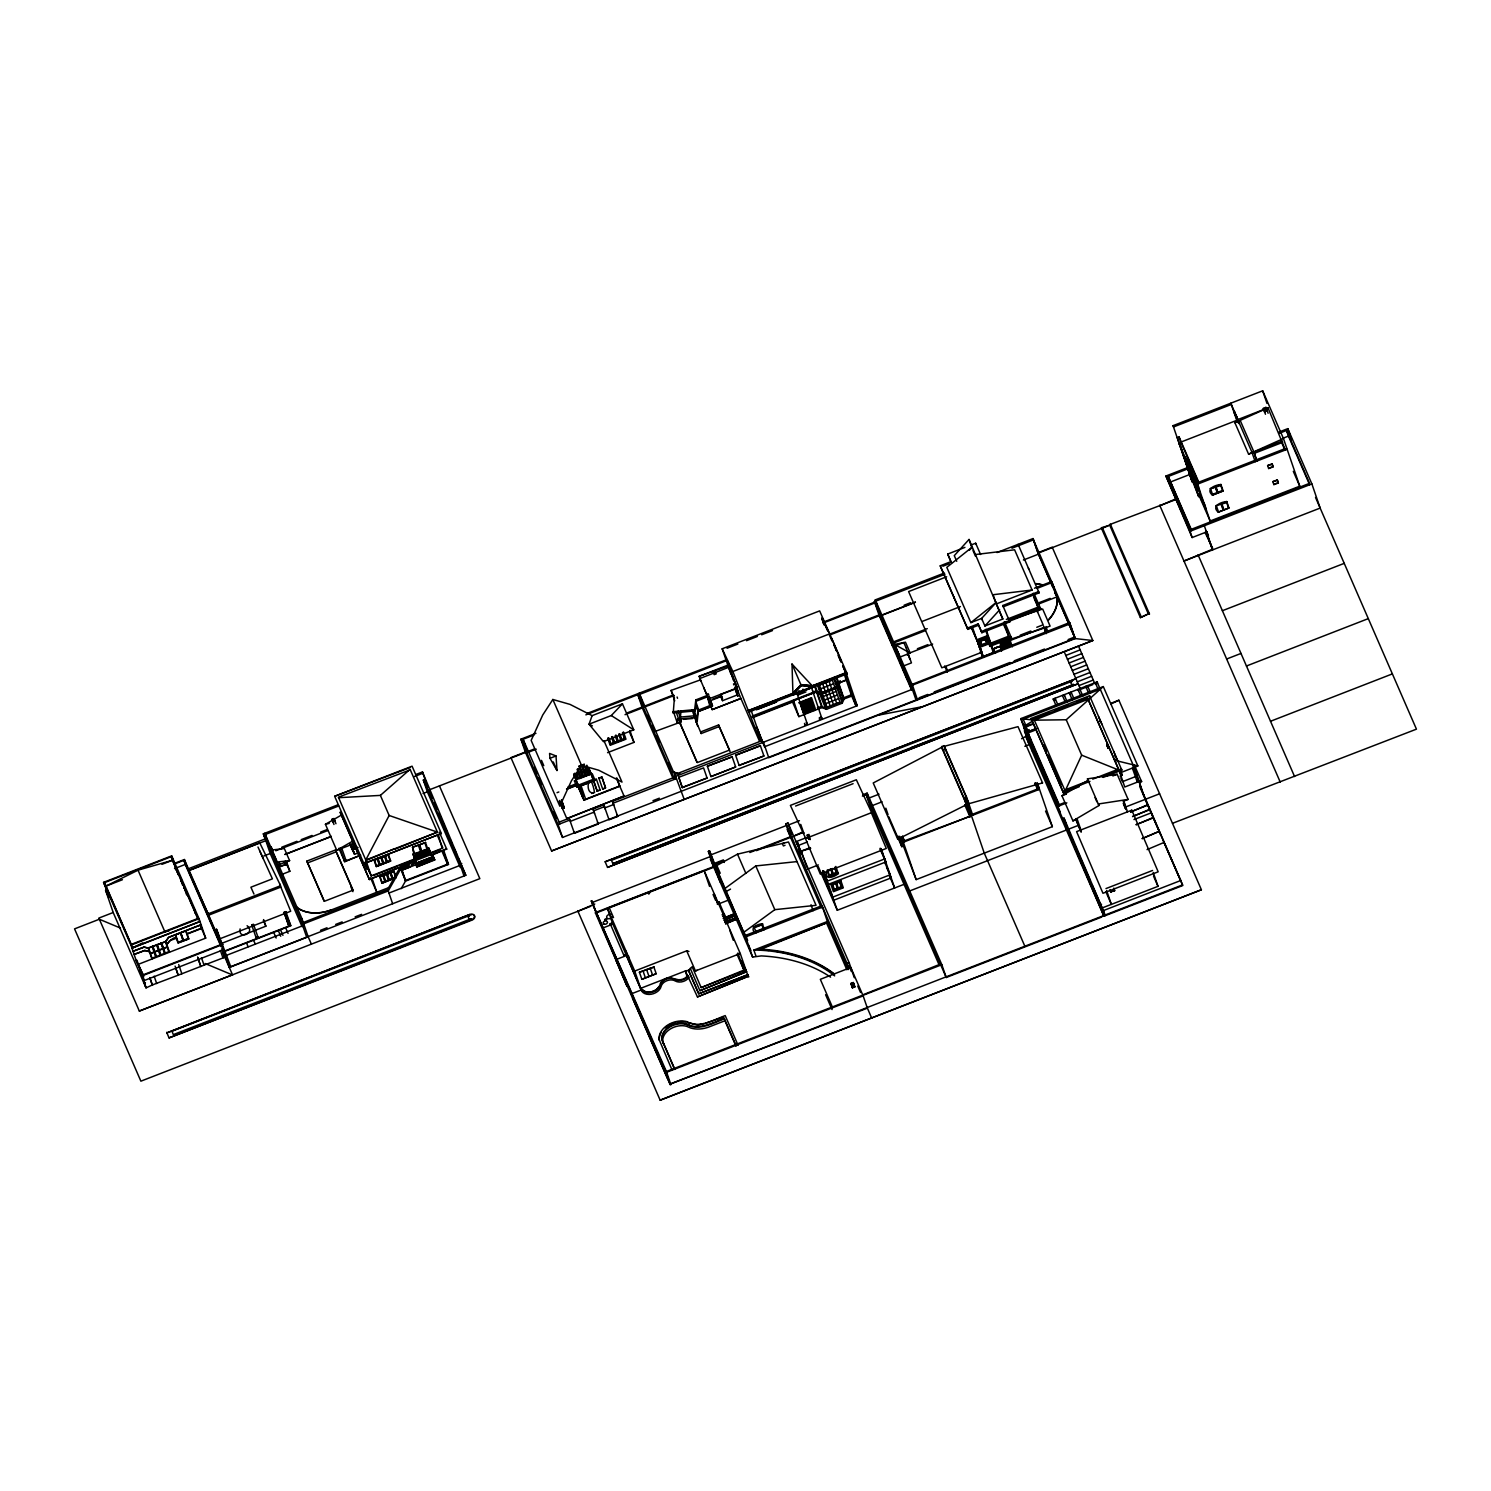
<?xml version="1.0" encoding="UTF-8"?>
<svg xmlns="http://www.w3.org/2000/svg" width="1491" height="1491" viewBox="0 0 1491 1491"><rect width="100%" height="100%" fill="white"/><g stroke="black" fill="none" stroke-linecap="round" stroke-linejoin="round"><path stroke-width="1.5" d="M696.912 762.143L680.381 724.216L680.921 718.867L694.713 717.581M700.397 679.896L671.099 690.408L674.398 697.937L673.242 712.978L695.104 710.927L695.794 699.913L707.181 695.477M695.104 710.927L695.794 699.913M673.242 712.978L673.41 711.542L677.268 722.818L679.821 722.576L681.014 711.132M677.268 722.818L677.734 718.699M695.775 704.908L697.881 710.853L696.931 718.979L694.023 710.48M695.924 721.066L697.266 720.936L698.291 711.505L710.927 706.771L707.069 695.496M696.427 722.52L696.837 719.091M145.242 982.569L145.447 982.811M606.781 919.481C602.532 921.811 607.396 916.089 606.259 920.208M592.113 715.643L589.038 724.197L603.426 741.623L633.768 729.826L622.455 703.845L592.113 715.643L570.047 704.404L552.844 699.484L542.724 715.028L531.15 740.393L559.815 806.202L571.407 780.855L581.509 765.312L552.844 699.484M641.503 988.011L685.375 970.958L687.016 976.475A8.089 5.759 -18.9 0 1 676.168 979.214L669.347 977.686A9.431 6.691 -18.9 0 0 663.122 980.109L658.929 986.762A9.58 6.821 -18.9 0 1 650.784 991.962A9.58 6.821 -18.9 0 1 642.397 989.707L640.664 988.365A10.456 7.436 -18.9 0 0 650.803 992.596A10.456 7.436 -18.9 0 0 660.55 984.824A8.555 6.094 -18.9 0 1 666.309 979.084A8.555 6.094 -18.9 0 1 674.678 979.345A8.946 6.355 -18.9 0 0 688.413 975.822L688.972 977.444A8.946 6.355 -18.9 0 1 675.237 980.966A8.555 6.094 -18.9 0 0 666.868 980.724A8.555 6.094 -18.9 0 0 661.109 986.464A10.456 7.436 -18.9 0 1 651.362 994.217A10.456 7.436 -18.9 0 1 641.223 990.005L612.372 922.836L610.192 923.693L610.639 924.96M838.706 683.046L836.786 687.314L821.019 693.445L816.472 691.694M840.514 681.462L837.644 687.854L820.814 694.415L814.011 691.768M838.948 685.618L843.16 697.9L842.229 700.49L843.366 697.937L838.24 683.568M755.583 715.848L792.336 701.553L798.896 716.631L821.914 707.573L826.461 709.325L842.229 703.193L844.13 698.925L851.734 696.092L844.689 675.535M1065.133 791.031L1081.665 755.173L1066.233 719.762L1034.269 720.172L1033.915 719.147L1087.685 698.254L1118.977 770.101L1124.773 787.006L1141.267 780.594L1141.603 781.619L1139.459 782.458M810.992 686.643L809.017 687.891M338.569 797.704L380.391 795.393L389.151 815.484L365.761 859.99L371.371 876.391M401.098 868.321L399.048 869.104L387.511 889.754L303.176 922.538L303.717 923.805L388.238 890.928L401.098 868.321L405.477 881.125L401.191 888.655M660.178 983.575L661.911 981.19M165.762 941.287L168.539 937.317L201.061 924.662M796.287 692.625L794.461 693.557M804.506 723.396L804.935 725.26L807.321 724.067L796.418 691.675M817.049 691.917L821.97 706.249C833.562 715.494 808.979 669.739 825.25 707.312M969.355 550.235L972.318 546.992L946.804 567.363L970.865 622.623L996.398 602.252L981.618 618.448L984.917 625.978L1002.828 619.007L969.038 539.444L954.277 555.64L956.737 561.287M984.917 625.978L999.678 609.8M592.393 725.893L589.038 724.197L611.273 715.55L622.455 703.845M794.032 692.83L748.37 710.592L792.541 693.818L801.114 684.984L813.024 685.86L846.739 672.758L819.659 610.881L722.166 648.79L730.795 673.783M801.207 685.264L792.914 693.464L793.324 694.601L812.912 686.997L812.483 685.86L801.245 685.413M801.338 685.655L793.529 693.725L812.297 686.736L801.338 685.655L792.001 664.054L792.988 695.104L813.471 687.146L792.001 664.054M1066.233 719.762L1103.303 686.568L1137.875 765.945L1119.946 772.916M380.391 795.393L410.081 769.319L437.627 832.63M819.398 717.488L819.491 719.613L821.876 718.401L810.974 686.009M725.241 888.263L755.788 865.936L797.014 861.593M744.289 931.968L774.817 909.659L816.062 905.317L788.478 841.986L737.505 854.157L715.624 866.159L745.556 936.833M1032.592 721.178L1024.131 726.154L1028.958 740.244M1080.9 829.947L1077.21 819.193L1072.924 820.87L1061.965 795.747L1088.001 780.408M1072.924 820.87L1098.942 805.531L1098.401 803.984L1128.109 799.4L1117.169 774.276L1087.461 778.861L1088.523 781.936M354.318 843.496L336.761 850.317L325.429 824.299L342.147 814.645M336.761 850.317L353.497 840.682M726.564 891.283L730.534 889.102M469.497 915.549L469.516 915.586A2.609 1.845 -18.9 0 0 470.932 918.866L470.914 918.829M198.303 919.891L172.36 860.307L138.029 870.166L105.805 886.176L130.835 943.635M142.763 942.89L132.68 947.885L104.575 882.597L171.13 856.71L198.005 918.437L131.45 944.306M1282.279 441.038L1248.582 454.14L1234.902 422.736L1267.984 407.844L1285.354 450.002L1284.795 448.735L1256.484 459.75L1257.025 461.017L1253.856 452.071L1256.484 459.75M1248.582 454.14L1283.453 438.54L1262.672 390.81L1173.063 425.662L1192.353 482.078L1193.657 481.593L1196.378 487.874M1142.218 838.538L1159.253 831.344L1142.255 838.632M1147.045 849.628L1164.08 842.434M631.178 993.901L641.223 990.005L634.719 971.051L686.699 950.848L695.458 970.939L697.136 970.268M951.426 732.51L910.74 747.83M955.712 730.832L1073.595 684.499A2.609 1.845 -18.9 0 1 1072.159 681.219L611.478 860.307L613.136 864.24L710.256 826.48M578.732 766.262L584.36 764.119M1025.566 726.471L1031.66 724.104M1037.606 728.074L1027.467 732.025L1028.026 733.274L1025.1 724.738M1238.22 422.214L1233.97 411.684L1237.25 419.213M1252.067 452.761L1255.236 461.707L1254.695 460.458L1198.783 482.189L1179.083 436.975L1177.294 437.664L1192.353 482.078M1264.666 412.429L1263.287 408.422L1265.934 407.378L1266.754 409.242L1264.088 410.267L1265.468 414.274M1264.088 408.627L1266.064 409.093L1264.088 408.627L1265.151 411.423L1266.66 410.845L1265.598 408.049M1267.984 407.844L1237.884 419.549L1230.765 403.222M1198.745 483.196L1180.835 442.1L1236.747 420.35L1231.305 404.471L1173.603 426.911L1173.063 425.662M1191.57 480.288L1179.661 443.125M1234.902 422.736L1240.288 420.648L1253.409 450.785M1197.571 484.575L1186.78 459.47L1184.823 460.067L1190.284 472.628L1191.57 472.125M109.57 897.433L103.569 882.355L171.67 855.871L199.03 918.68L205.683 938.137L138.328 964.323L143.77 976.81M947.717 554.074L951.444 562.89L947.717 554.074L964.919 547.383M971.368 544.867L975.673 543.209L980.593 554.503M334.655 796.287L412.075 766.188L441.355 833.525L363.934 863.624L334.655 796.287L410.1 767.548M122.448 879.709L105.805 886.176L104.575 882.597M161.96 864.333L172.36 860.307L171.13 856.71M1190.284 472.628L1188.178 466.478L1189.483 465.975M1206.48 531.97L1192.148 537.543L1165.925 476.02L1187.432 467.652M1279.203 431.98L1287.795 428.644L1311.875 483.904L1320.15 508.077L1183.947 561.045L1212.407 549.284L1205.567 531.169M1191.346 530.74L1168.236 476.486L1187.936 468.808M1279.334 433.285L1286.509 430.489L1309.527 483.345L1191.253 529.342L1168.236 476.486M727.049 648.25L737.859 644.037M746.525 640.683L757.353 636.471M761.677 634.775L772.487 630.581M173.739 863.662L184.399 859.524L221.6 944.94L229.316 967.473L308.171 936.814L301.965 918.68L264.764 833.264M967.827 629.37L967.379 628.102L978.133 623.909L978.581 625.195L967.827 629.37L940.691 567.065L940.243 565.797L950.997 561.604M175.286 863.662L183.878 860.326L220.631 944.698L143.266 974.779L136.184 960.521L142.707 975.86M942.834 566.245L949.282 563.728M1189.967 470.821L1188.681 471.324L1198.689 496.633L1186.78 459.47M174.54 868.601L185.275 864.426L183.878 860.326M190.568 869.961L265.845 840.682L263.329 833.823L338.215 804.711M415.989 774.463L422.475 771.947L465.807 875.292L229.241 967.268M1170.155 482.115L1189.874 474.455M1283.061 438.224L1288.448 436.118L1286.509 430.489M338.755 805.96L265.305 834.513L270.076 848.472M414.368 776.55L423.015 773.195M915.437 602.289L880.846 615.727L875.292 599.885L944.437 572.991M996.994 552.546L1033.002 538.568L1038.463 554.167L1023.404 560.02M1254.397 453.32L1282.707 442.324M911.541 689.848L879.261 615.764L874.397 601.525L875.757 600.985M428.681 790.081L525.447 752.452L520.918 739.182L535.959 733.33M587.584 713.257L639.192 693.185L676.392 778.6L613.136 803.202L617.684 816.472L609.074 819.808L603.78 804.823L592.952 809.035L594.462 813.434M875.851 601.134L944.977 574.259M1011.96 548.222L1033.561 539.817M265.081 838.948L187.661 869.048L184.399 859.524M726.154 659.898L639.192 693.185M823.833 621.933L875.907 601.674M536.275 749.172L527.628 752.545L523.08 739.275L533.908 735.063M585.851 714.86L637.813 694.676L674.659 779.271M725.987 660.848L639.676 694.415L644.056 707.219L674.267 695.458M823.088 623.089L876.242 602.42M727.403 660.793L739.499 695.309L759.422 741.064M460.346 867.576L427.358 791.833L423.332 780.035L425.121 779.346M946.655 576.775L908.615 591.573L941.827 667.8L981.973 652.201L971.331 626.798M700.845 681.182L699.111 676.336L727.776 665.172M333.052 822.454L331.99 819.305L333.984 818.522L335.96 823.722M1194.142 483.885L1195.447 483.382M1195.596 480.065L1200.199 493.465L1196.397 483.196M332.363 819.398L333.798 818.839L334.506 820.497M728.111 665.937L699.111 676.336M1287.143 449.294L1197.534 484.146L1210.152 521.03L1299.761 486.178L1283.453 438.54M325.429 824.299L329.213 823.386M333.965 824.504L332.884 821.355L334.879 820.572M270.169 847L271.12 846.627L272.89 850.671M1198.671 487.091L1193.732 477.269L1195.819 483.419M1159.868 505.766L1176.045 498.795M510.966 757.614L525.317 752.042L562.517 837.457L1075.067 638.167L1037.866 552.751L1052.199 547.178L1092.828 640.534L551.595 850.97L511.115 758.024M722.166 648.79L732.864 671.49L830.357 633.582M281.762 847.205L296.895 841.315M301.219 839.638L312.01 835.445M320.658 832.071L327.144 829.555M527.609 751.613L534.058 749.097M626.537 713.145L641.577 707.293M645.901 705.616L671.956 695.496M830.375 633.88L878.124 615.317M904.068 605.234L910.535 602.718M1052.888 587.324L1038.016 553.161L1107.906 525.988M1176.25 499.41L1109.49 524.664L1148.331 613.863M879.69 615.373L893.165 646.33L877.099 607.788L892.885 646.442M625.027 714.674L642.341 707.945L637.813 694.676M829.63 635.054L879.261 615.764M275.779 850.765L327.74 830.562M423.034 793.51L427.358 791.833M880.752 615.485L915.344 602.029M1268.748 468.733L1267.63 465.565L1272.084 463.831L1273.202 467L1268.58 468.323L1273.016 466.608L1272.084 463.831M263.777 856.002L270.225 853.504L264.093 835.575M1210.114 488.582C1239.617 481.332 1200.031 484.221 1212.388 495.124L1223.142 490.949L1220.868 484.389M1272.252 464.241L1267.63 465.565M1206.219 509.121L1201.261 499.299L1199.733 492.925M1197.832 494.639L1199.118 494.155M284.911 854.38L331.226 836.376M284.967 854.529L331.282 836.526M733.423 680.343L730.683 672.292M1201.261 499.299L1205.119 506.605M706.622 694.452L708.262 693.8L708.728 694.862M706.864 694.881L709.791 705.765M549.993 758.304L556.013 755.956L557 770.512L549.993 758.304L549.564 753.421L556.013 755.956M696.222 701.18L707.629 696.763L703.659 687.407M278.071 865.134L289.608 860.642L284.352 848.584L271.753 850L276.133 860.046M737.039 688.376L736.2 686.046L737.169 688.32L720.358 694.676M285.377 864.817L280.55 866.215L285.377 864.817L284.241 861.481M712.679 699.223L721.29 695.868L722.483 698.627L721.085 694.545M1273.948 484.817L1272.829 481.649L1277.265 479.916L1278.383 483.084L1273.761 484.407L1278.216 482.693L1277.265 479.916M711.337 700.341L720.805 696.651L722.557 700.677L737.244 694.955L735.138 688.805M1277.433 480.326L1272.829 481.649M1215.948 505.635C1245.47 498.385 1205.865 501.293 1218.222 512.177L1228.975 508.002L1226.702 501.461M922.37 621.356L960.409 606.576M306.848 861.108L335.531 849.963L353.032 890.164L324.348 901.31L306.848 861.108L324.069 901.049M346.154 860.829L360.673 855.182L344.738 861.723L340.041 848.211L341.551 847.615L346.247 861.146L345.837 860.121L344.365 860.866M354.15 843.105L352.081 843.459L353.535 846.888L355.324 845.714L353.535 846.888M625.064 738.958L610.583 744.177L625.064 738.958L622.809 732.454M307.481 862.972L336.165 851.827L335.531 849.963M698.291 711.505L712.474 705.821L709.474 697.061M737.244 694.955L737.71 696.017L739.499 695.309M281.147 874.695L289.832 871.322L286.533 861.686M890.295 638.856L907.404 679.02L891.991 642.379M352.23 849.479L357.616 847.391M349.789 843.943L352.323 849.74L357.84 847.596M712.195 709.623L740.859 698.478L712.195 709.623L710.462 705.392L698.664 709.977L695.663 701.199M891.338 640.478L907.124 679.132M195.004 913.051L194.52 909.752M607.564 752.657L633.992 742.388L629.91 730.478M927.253 628.643L893.556 641.857M925.613 630.544L893.985 642.845L899.949 657.065L910.218 653.077L905.484 642.192L894.525 644.429L910.218 653.077M1034.493 588.218L1051.695 581.527L1056.616 595.86A33.79 24.024 -18.9 0 0 1055.367 593.753M1032.107 590.007L996.268 603.948L993.099 594.723L1032.107 590.007L1014.607 549.806L975.599 554.522M579.552 766.486L584.137 764.641M1037.084 588.367L1052.124 582.515L1057.044 596.847A39.362 27.975 -18.9 0 1 1048.303 620.275M351.317 846.944L354.504 854.287L357.803 853.001M897.191 645.081L903.639 642.565M1192.148 537.543L1190.004 531.299L1311.875 483.904M344.421 861.015L345.949 860.437M904.217 643.534L906.081 647.802M1002.809 605.514L1038.649 591.573L1039.097 592.859L1003.257 606.781L1002.809 605.514L1009.817 621.859L981.861 632.724L978.581 625.195M136.184 960.521L130.928 945.145L199.03 918.68M213.958 928.781L208.442 915.25L280.83 887.089L279.786 884.014L259.732 842.825L188.574 870.483L208.144 913.871L280.55 885.729L279.786 884.014M574.911 773.848L576.141 773.382L577.949 778.656M586.243 769.449L587.454 768.965M576.737 773.68L578.378 773.028L577.129 769.375M131.86 947.922L199.962 921.438M131.972 948.22L200.018 921.587M970.865 622.623L981.618 618.448L982.066 619.734M575.843 776.531L577.054 776.065M587.156 772.133L588.386 771.667M906.248 648.175L907.497 651.437M811.234 686.158L846.571 672.404L847.037 673.913L748.873 712.027L751.389 711.039M792.69 694.266L748.594 711.226L792.616 694.116M846.217 673.261L813.191 686.345M365.929 860.512L394.425 848.845M394.891 849.255L436.733 832.407M201.117 924.811L168.595 937.466L165.874 941.604L148.112 947.922L151.952 959.03M575.936 779.103L590.995 773.251L588.74 768.07L593.101 779.402L578.042 785.254L573.681 773.922L582.627 797.219M851.734 696.092L856.058 706.044L845.229 674.379L847.037 673.913M576.719 779.122L589.448 774.649M819.472 685.133L832.369 680.12M574.52 781.265L576.365 779.849M579.03 778.805L587.342 775.469M574.315 780.65L577.147 787.285L595.077 780.315L592.244 773.68L590.063 774.575L586.858 765.2M718.587 724.943L700.658 731.913L701.217 733.535L719.147 726.564L718.587 724.943L729.528 750.066L697.266 762.609L679.766 722.427L654.679 731.596L652.033 725.502M374.036 860.009L388.555 854.846L374.036 860.009L376.31 866.569L390.661 860.978L388.368 854.436M805.96 691.936L798.43 694.862M917.412 648.715L927.942 644.634M165.818 941.455L148.261 948.276L143.658 946.99L148.112 947.922M1207.934 536.387L1207.095 532.063L1207.934 536.387L1206.107 532.212M134.115 954.52L144.832 950.363M176.441 938.249L169.694 940.691C162.556 950.68 172.117 935.565 176.311 937.951M187.065 933.757L202.161 927.905M932.658 644.056L907.497 653.841L907.479 655.313M1039.413 602.55L1050.167 598.376M144.888 950.513L149.417 951.649L144.888 950.513L134.06 954.37M187.195 934.074L202.291 928.203M412.467 847.279L425.531 842.564L412.467 847.279L416.287 858.35L429.184 853.206L416.25 858.238M567.959 786.968L576.066 783.819M836.265 682.543L840.346 680.958L837.476 687.351L820.628 693.893L813.844 691.265M820.702 688.767L833.599 683.754M1037.68 604.377L1057.044 596.847M793.566 700.602L815.186 692.309L793.566 700.602L798.896 716.631M557.038 792.672L558.827 791.982M566.543 789L577.297 784.825L583.969 800.201L619.809 786.26L617.05 778.172M566.655 789.298L577.408 785.123M602.662 789.093L598.823 777.985L601.935 777.24L605.607 787.938L602.662 789.093L605.439 787.546L601.768 776.83M1006.35 619.455L1037.978 607.172L1033.226 593.269M601.935 777.24L598.823 777.985M178.081 943.076L188.835 938.883L186.021 930.794L175.267 934.987L177.914 942.666L188.835 938.883M1008.699 620.014L1040.327 607.732L1040.755 608.999L1004.915 622.94M981.861 632.724L981.432 631.457L1009.388 620.573L1009.817 621.859M230.751 966.69L216.549 929.266L215.039 929.862L216.344 933.664M799.791 702.634L810.769 698.962L799.791 702.634L803.947 714.674M1037.55 612.261L1037.121 610.975L1039.041 610.248L1038.426 608.44M415.43 853.616C429.632 846.702 410.51 860.941 413.287 847.373M427.004 849.18L421.823 851.137L427.004 849.18L424.842 842.862M808.905 700.77L807.954 701.143L809.911 706.864L810.433 705.206M422.046 851.715C438.279 844.036 409.037 858.257 428.141 852.61L427.134 849.74M415.709 854.25L420.797 852.274L421.785 855.126L416.697 857.12L415.784 854.399M417.219 854.306L419.791 853.467L420.294 854.958L417.778 855.927L417.275 854.455M823.312 696.446L836.209 691.433M580.223 791.702L577.725 784.154M902.838 666.235L911.448 662.88L907.348 651.511M413.827 857.213L416.604 863.103L432.315 856.99L429.818 850.988L433.08 858.872L417.089 865.078L413.827 857.213L414.461 859.058M419.94 854.865C415.206 857.325 419.605 851.659 419.866 854.716M426.761 852.405C420.723 855.759 426.202 847.932 426.706 852.256M427.712 852.349C417.089 859.133 425.625 844.297 428.141 852.61M986.688 638.838L977.742 642.323L976.754 639.788L987.508 635.613L990.788 643.143L1008.699 636.172L1003.946 622.287M1212.108 548.576L1206.126 530.945M373.421 875.59L398.004 866.029M400.054 865.246L440.236 849.609M824.542 700.025L837.439 695.011M987.937 636.881L977.295 641.037L982.625 656.953L993.379 652.76L985.458 629.649M675.591 776.755L674.845 774.556L760.857 741.102L755.098 727.888L756.888 727.179L764.585 747.047M984.638 638.819L978.692 641.018L980.743 647.001L988.626 643.944L986.259 637.552L989.987 646.367L1011.476 638.018L1011.047 636.732L989.539 645.1L989.987 646.367M981.563 645.827L979.848 640.962L985.812 639.229L987.303 643.59L981.563 645.827L987.079 643.087L985.588 638.726M417.089 865.078L415.728 860.531L431.439 854.436L433.08 858.872M256.582 939.013L251.662 924.942L253.451 924.252L258.39 938.305M224.06 951.258L256.471 938.659L255.912 937.392L257.719 936.702L258.26 937.951L288.863 926.06L284.054 912.343L285.862 911.653L286.402 912.902M414.442 861.407L369.377 879.504L414.442 861.407L416.809 866.942L434.738 859.972L432.371 854.436L446.629 848.901L432.539 854.958L434.738 859.972M806.78 708.989L803.649 710.201L801.114 702.839M985.812 639.229L979.848 640.962M597.034 790.789L600.146 790.044L597.201 791.181L593.362 780.073M809.017 708.877L812.67 707.461L813.378 709.511L809.725 710.927L809.017 708.877L812.539 707.629M904.534 671.546L911.989 690.221M591.592 793.51L594.518 792.355C589.56 764.827 583.093 796.846 594.518 792.355M804.581 711.207L806.706 710.387L804.898 712.158L804.581 711.207L806.836 711.282M379.665 876.708L394.183 871.527L379.665 876.708L381.938 883.25L396.271 877.677M582.851 797.722L578.937 786.465M811.943 708.505L810.433 709.865M978.357 643.795L983.24 657.065L978.357 643.795L980.761 649.33L978.692 645.92M402.514 865.06L403.539 868.023C415.094 862.283 400.874 872.645 402.328 865.004M825.753 703.622L838.669 698.608M758.024 730.161L761.752 742.238M817.366 707.89L821.522 706.38M843.738 697.751L851.286 694.806M401.042 865.563L402.533 869.943L409.708 867.147M401.209 870.446L416.064 864.668M562.368 808.252L564.157 807.563M583.876 799.884L619.716 785.962M561.492 799.772L564.269 807.861L562.461 808.569L559.703 800.462M434.552 859.468L416.809 866.942M826.983 707.2L839.955 702.336L827.058 707.349L822.137 693.017M220.78 943.71L265.864 926.191L263.627 919.593M1036.785 627.282L1043.141 624.804L1037.121 610.975M142.745 975.599L223.11 944.343M1020.254 635.147L1030.859 631.028M1010.19 640.534L1044.129 627.338L1046.272 633.619M907.833 680.716L905.577 673.168L912.212 688.395L874.397 601.525M994.665 652.685L993.341 648.827L1000.517 646.032L1001.859 649.89M993.379 648.92L1000.573 646.125M306.661 937.168L300.53 919.239L301.965 918.68M223.277 949.804L144.422 980.463L140.042 970.417L146.025 987.881L141.925 973.66M1002.157 647.075L1009.332 644.298C1006.518 632.482 992.391 654.456 1009.332 644.298M1010.134 644.503L1001.635 647.69L1010.134 644.503L1008.717 640.403L1000.256 643.702L1001.672 647.802M982.96 655.91L980.314 651.753L983.389 657.009L980.463 648.604M405.31 880.603L447.598 864.165L442.137 851.603M551.595 850.97L1092.828 640.534L1075.216 638.577L1069.606 622.567L912.082 684.388M285.862 911.653L290.782 925.706L224.19 951.612L226.651 957.259M296.336 906.975A32.783 23.297 -18.9 0 0 331.244 909.976L389.095 887.48M405.477 881.125L448.493 864.389L443.74 850.504M566.841 818.615L624.095 796.008L566.841 818.615L559.237 801.077M684.22 799.418L675.647 776.401L857.176 705.728L846.012 672.627M559.162 822.119L569.133 818.242L569.897 820.013L558.119 824.598L562.517 837.457M613.658 805.215L612.372 801.431L673.895 777.501M1070.165 623.816L912.455 685.133L917.505 699.894L916.965 698.645M678.778 777.296L703.584 767.884L707.069 778.022L682.338 787.639L678.778 777.296L682.338 787.639M707.368 766.244L732.174 756.832L707.368 766.244L710.927 776.587L735.659 766.97L732.1 756.627M739.182 765.591L735.622 755.247L760.354 745.63L763.914 755.974L739.089 765.386L763.914 755.974M573.662 831.493L574.445 833.283L598.264 824.02L593.735 810.806L604.563 806.594M760.429 745.835L735.622 755.247M464.018 875.981L459.992 864.202L461.781 863.513M570.363 821.336L594.163 812.092M604.992 807.88L613.602 804.525M226.837 955.209L302.748 925.706M764.939 746.6L912.324 689.289M149.771 977.593L152.287 984.973L146.733 987.601M152.287 984.973L178.193 975.189L175.658 967.808M178.193 975.189L200.8 966.41L197.651 957.185M200.8 966.41L224.88 957.222L222.737 952.339M388.965 893.053L460.365 865.283M682.244 787.434L707.069 778.022M652.965 800.667L659.339 798.188M320.528 930.309L327.014 927.775M335.661 924.42L342.147 921.904M355.138 916.853L361.623 914.337M1068.134 639.564L1074.582 637.067L1069.606 622.567M919.127 697.788L927.775 694.433M934.261 691.917L1009.929 662.489M1014.253 660.811L1044.52 649.051M1140.391 617.628L1149.3 613.472L1140.391 617.628L1101.253 527.777L1110.665 524.907M146.025 987.881L113.186 912.511L98.853 918.083L139.334 1011.047L479.841 878.646L439.435 785.887M1065.804 655.462L1080.136 649.871M1067.444 659.227L1081.776 653.654M1069.084 662.992L1083.417 657.419M1070.724 666.757L1085.057 661.184M1222.359 610.732L1344.23 563.356M1072.364 670.521L1086.697 664.949M1074.005 674.286L1088.337 668.714M1075.645 678.07L1089.996 672.497M469.758 914.468L166.862 1032.89L469.758 914.468A3.858 2.74 -18.9 0 1 474.436 915.586A3.858 2.74 -18.9 0 1 471.939 919.5L169.042 1037.904L472.144 920.059A3.858 2.74 -18.9 0 0 473.598 915.083M605.16 861.779L1075.98 678.703L605.16 861.779L607.545 867.408L1078.179 683.735L607.545 867.408M469.721 915.418L171.912 1031.269L173.366 1034.605L471.175 918.754M1077.285 681.834L1091.636 676.262M1073.595 684.499L612.931 863.624L830.878 779.383M714.487 824.821L744.792 813.061M748.985 811.421L764.212 805.513M768.387 803.873L779.308 799.642M783.483 798.002L798.729 792.075M802.904 790.454L816.006 785.366M822.305 782.905L908.802 749.283M1078.925 685.599L1093.276 680.026M1055.479 699.559L1053.69 700.248L1053.242 698.962L1097.078 681.927L1134.726 768.611L1132.936 769.319L1132.377 768.051L1137.316 782.123M1092.866 684.593L1080.565 689.364L1064.164 651.679M944.12 745.668L945.406 749.395L942.927 750.364L941.641 746.618L944.12 745.668L966.448 796.902L972.728 815.242L1038.276 789.764L1035.928 783.11M795.598 806.035L853.094 783.688M1103.303 686.568L1020.85 718.625L1027.075 736.796L1028.156 736.386M1098.476 689.923L1023.199 719.184L1026.367 726.732M1079.279 786.689L1063.418 792.858L1031.12 718.476L1089.548 695.757L1121.847 770.139L1103.172 777.407M1031.474 719.501L1048.769 712.773M1055.274 710.256L1068.246 705.206M1076.912 701.832L1087.722 697.639M1034.269 720.172L1088.039 699.279L1087.685 698.254M1033.543 723.955L1024.578 727.422L1020.85 718.625L1032.033 719.911M830.562 977.145A148.224 105.358 -18.9 0 0 761.23 955.917L752.62 957.073L713.779 867.24L708.355 851.417L709.567 850.932L715.624 866.215M821.28 907.833L790.584 837.383L785.925 823.74L787.956 822.957L801.021 852.964M1025.361 732.211L1025.025 731.186L1029.144 729.584M862.786 794.778L867.091 793.119L941.827 964.696L946.226 977.5L1101.793 917.021M627.003 986.073L591.275 900.937L666.402 1071.489L670.913 1084.665M710.909 854.865L786.503 825.474M862.394 796.119L866.159 794.647L940.02 964.248L862.73 994.87M788.627 824.914L799.456 820.702M1025.678 732.696L1035.984 728.689M592.579 902.353L710.145 856.635M1028.082 732.92L1034.269 730.515M1064.835 802.475L1059.244 804.655L1028.38 733.796L1026.945 734.355L1103.936 916.182L1182.792 885.524L1143.504 794.237M577.874 911.262L594.779 903.993M1110.702 703.398L1118.884 700.211L1201.392 889.754L660.159 1100.19L577.651 910.647M590.697 906.286L140.881 1081.18L74.55 928.874L99.338 919.239L120.491 928.092M879 794.181L868.191 798.375L871.266 805.308L867.091 793.119M1021.577 738.735L1025.696 736.442L1103.936 916.182M1110.907 704.013L1118.884 700.211M1226.627 659.022L1240.959 653.449M1028.399 738.94L1024 726.117L1025.789 725.427L1030.393 739.685L1028.38 733.796M1098.532 716.612L1102.035 724.645M714.282 866.346L595.282 912.622L670.018 1084.199L1182.568 884.909L1139.646 786.372M749.843 852.517L790.379 836.768L787.08 829.22M803.239 831.754L792.616 836.581L803.444 832.369L803.891 833.376L800.723 824.393M605.514 934.298L602.774 928.017L612.801 924.122L607.377 908.243L704.143 870.614L740.263 953.513L745.966 970.156L701.161 987.582L692.141 966.727L688.618 970.697L698.701 993.807L747.792 974.723L698.701 993.807M595.487 913.237L714.487 866.961L720.339 882.318M756.459 850.634L790.584 837.383M882.057 801.804L871.471 805.923L877.994 820.87M1024.839 746.283L1029.181 744.605L1024.41 730.665L1027.075 736.796M784.061 843.03L782.402 843.664L783.39 845.937L785.03 845.285M1246.439 666.011L1368.309 618.616M806.948 837.42L796.194 841.595L802.177 853.448M1031.809 750.625L1032.89 750.215L1030.598 744.941M718.923 873.745L720.19 873.186L716.854 865.488M798.747 845.304L807.339 841.968M785.925 823.74L799.791 855.61L798.598 852.125L800.648 851.324L849.143 962.664L854.306 977.723M806.799 866.998L801.301 851.137L810.377 847.596M810.713 848.36L801.301 851.137M902.465 836.936L904.571 841.744L970.25 816.211L963.969 797.871L966.448 796.902M716.798 902.707L718.96 901.869L724.775 915.567L722.613 916.406M717.376 904.403L728.13 900.21M807.544 869.16L818.354 864.948M1113.609 751.24L1116.759 759.422M833.134 868.47L827.095 870.241L829.22 876.261L836.954 873.26L834.848 867.222M1117.113 759.292L1114.597 760.261L1137.875 765.945M722.073 914.822L724.235 913.983L724.775 915.567M626.052 954.24L623.872 955.079L624.319 956.365L610.192 923.693M616.454 959.421L626.481 955.526L641.223 990.005M723.359 918.102L734.112 913.908L723.526 918.661M828.362 877.36C852.889 863.979 824.542 887.07 826.536 872.049M723.396 918.288L734.28 914.486M724.086 920.059L734.839 915.791L724.216 920.357M822.752 870.669L827.319 881.125L884.853 858.872M724.794 921.829L735.678 918.027M724.924 922.221L735.678 917.953M1088.449 780.799L1064.779 790.006L1066.27 794.069L1061.965 795.747M1092.735 779.122L1118.548 769.095L1118.902 770.12L1081.665 755.173M629.277 960.185L625.68 951.053L629.277 960.185L628.457 955.861M1063.81 791.404L1065.021 791.796M1063.418 792.858L1063.064 791.833L1089.958 781.377M1102.315 776.569L1121.493 769.114L1121.847 770.139M725.502 923.6L736.256 919.332L725.632 923.898M822.622 870.725L828.269 884.368L885.915 861.947L880.212 848.211M834.233 890.5L832.127 884.461L839.862 881.461L841.968 887.48L834.009 889.997L841.763 886.996L839.862 881.461M840.085 881.964L832.127 884.461M1112.864 775.954L1117.169 774.276M1120.039 776.14L1122.201 775.301L1120.841 771.332M1270.518 721.271L1392.37 673.895M1058.237 806.202L1066.848 802.848M1122.891 781.508L1135.434 776.625M753.29 927.16C778.227 920.953 744.363 923.619 755.359 933.086M639.415 972.244L653.915 967.063L639.415 972.244L641.875 979.307L656.208 973.716L653.748 966.671M1136.776 780.874L1138.565 780.166M822.137 873.67L833.711 900.247L891.208 877.882L886.586 867.296M821.932 905.671L745.127 935.547L752.62 957.073M756.086 931.763L754.222 927.775L761.901 924.793L763.317 928.949L757.894 931.055M755.192 932.676L756.422 932.676M758.248 931.502L764.398 929.583L762.33 923.637M1139.553 783.39L1143.951 796.25M1062.524 818.689L1064.015 818.112L1105.427 915.604M818.298 866.644L837.308 910.274L904.031 884.331M899.669 836.265L916.164 879.615L1052.366 826.666L1037.196 782.607M685.375 970.976L697.453 996.92L748.445 976.232L697.453 996.92M1128.109 799.4L1123.804 801.077L1127.494 811.831M688.618 970.697L686.177 970.678M695.458 970.939L740.263 953.513L738.362 954.24M1124.121 804.488L1123.524 800.891M755.844 955.806L753.868 950.065L827.468 921.457L848.398 969.541M768.983 950.438A149.678 106.383 -18.9 0 0 759.87 949.767L759.217 949.096L826.517 922.929L846.869 969.765M908.69 891.338L1066.4 830.021M1075.98 818.876L1078.217 825.418L1067.891 829.425L1070.668 835.799M1125.891 806.873L1159.588 793.79M759.441 949.767L826.517 922.929M1130.588 811.85L1147.79 805.159M1130.663 812.055L1147.66 804.749M1132.582 816.416L1149.785 809.725M1132.657 816.621L1149.636 809.315M1133.943 819.565L1151.164 812.875M699.931 990.695L746.618 971.666L699.931 990.695L690.24 968.33M1136.142 824.579L1153.344 817.888M1136.217 824.784L1153.195 817.478M848.752 968.274L847.093 963.466L849.143 962.664M672.161 1070.258L659.134 1039.618A19.141 13.605 -18.9 0 1 667.595 1025.118A19.141 13.605 -18.9 0 1 687.071 1021.689C699.521 1028.771 713.704 1019.825 725.204 1015.595L738.12 1045.396M705.821 1023.068L723.47 1017.03M673.932 1067.78L662.936 1041.967A16.271 11.574 -18.9 0 1 667.372 1027.895A16.271 11.574 -18.9 0 1 685.674 1023.721C698.142 1030.598 712.493 1022.938 724.086 1018.204L736.051 1045.676M686.773 1024.205C697.993 1031.902 713.481 1022.845 724.309 1018.856M724.086 1018.204L724.961 1020.757L709.138 1026.908A22.943 16.308 -18.9 0 1 690.706 1028.007L686.55 1026.293A16.271 11.574 -18.9 0 0 668.248 1030.449A16.271 11.574 -18.9 0 0 663.812 1044.539M850.821 983.482L853.262 982.532L853.84 983.836L851.398 984.787L850.821 983.482L852.442 987.862L854.883 986.912L853.262 982.532M851.342 983.52L853.392 983.78L851.342 983.52L852.535 986.744L854.175 986.091L853.001 982.886M1105.968 888.58L1152.562 870.464M1114.709 890.686L1110.665 891.786L1114.709 890.686L1113.833 888.114M665.694 1071.768L862.823 995.112M941.827 964.696L862.972 995.354L867.371 1008.158L669.906 1084.069M670.223 1084.814L666.011 1072.514L863.159 995.876L850.783 967.473L820.33 979.326L832.369 1006.965M1100.06 904.869L1101.551 904.273M1153.233 872.459L1158.004 886.344L1102.11 907.963M1103.675 910.479L1181.021 880.398M139.334 1011.047L232.54 974.797M837.346 776.886L850.299 771.872M856.766 769.375L869.719 764.361M876.186 761.864L908.559 749.358M846.31 680.269L840.029 682.524L846.161 679.803M1009.016 620.237L1042.675 609.036L1050.111 626.108L1010.022 639.471L1009.146 637.458M169.191 930.645L164.905 931.875L138.029 870.166M690.482 1023.161L697.713 1025.044L704.162 1023.553M605.98 920.301L604.619 919.462M878.069 715.233L920.655 707.014M277.009 862.059L289.608 860.642M672.795 711.692L694.676 709.641M697.285 720.787L695.868 720.917L701.217 733.535M680.306 717.096L696.409 715.605M683.456 719.352L692.663 718.494M759.217 949.096L759.627 949.115A149.678 106.383 -18.9 0 1 834.289 973.884M753.868 950.065L759.254 950.177A148.224 105.358 -18.9 0 1 834.662 975.878M838.072 683.195L835.948 676.989M836.954 685.73L834.103 677.454M837.308 686.14L842.229 700.49M820.628 717.115L821.839 717.767M806.091 722.781L807.283 723.433M736.964 954.184L743.357 968.833L745.686 969.392L701.161 987.582M686.699 950.848L688.935 951.426M581.509 765.312L598.711 770.232L622.008 782.085L604.023 740.841M389.151 815.484L437.441 832.127L365.761 859.99L338.401 797.182L410.267 769.822M205.106 963.503L232.596 975.002L223.11 953.234M687.314 1022.36L690.147 1023.627M611.273 715.55L633.768 729.826M253.414 940.243L255.334 943.896M822.212 618.374L828.772 632.277M805.643 838.259L790.398 805.401L856.337 779.756L871.601 812.614L805.475 838.576L820.311 874.099L886.269 848.454L871.434 812.93M259.769 850.951L272.406 878.851L250.898 887.22L253.973 894.06M1099.78 720.582L1100.6 722.091L1100.097 721.253M1115.1 755.359L1115.771 756.906L1114.951 755.415M263.311 858.779L257.98 847.018M1315.528 497.454L1416.45 729.155L1172.504 823.312M1288.448 436.118L1309.62 484.761M1281.589 442.492L1284.907 450.077M1293.312 471.361L1299.761 486.178M1266.66 410.845L1264.685 410.379L1265.151 411.423M1263.287 408.422L1264.088 410.267M1238.499 421.338L1252.16 452.742M1233.97 411.684L1237.865 420.276M1236.747 420.35L1237.66 422.438M1223.142 490.949L1212.388 495.124M1228.975 508.002L1218.222 512.177M1178.952 443.405L1186.072 459.75L1198.689 496.633M1198.615 488.209L1199.491 490.222M1182.717 453.916L1188.178 466.478M1203.013 500.454L1203.535 503.194L1199.155 493.148M1199.416 496.354L1210.152 521.03M1206.685 531.989L1208.511 536.164M1212.686 548.353L1205.287 532.921M1165.925 476.02L1190.004 531.299M1294.579 776.55L1198.074 554.857M1159.663 505.169L1280.247 782.123M1110.366 524.217L1149.524 614.087M1141.155 616.64L1102.52 528.075M1134.334 764.902L1141.603 781.619M1133.03 766.262L1136.682 774.668M1133.067 767.567L1139.105 781.433M1034.195 541.662L1052.255 583.13M1052.702 584.192L1070.333 624.654M1054.752 591.592L1075.216 638.577L768.76 757.726L763.467 742.257M1078.496 646.106L1094.916 683.791M1160.762 834.96L1145.256 799.362L1134.185 767.362M1163.502 841.278L1180.947 881.311M1088.355 692.383L1085.709 686.345L1086.156 687.631M1120.449 771.276L1122.201 775.301M1088.039 699.279L1119.331 771.127M1107.217 744.307L1108.969 748.035M1106.825 745.034L1108.242 748.296M1120.822 777.948L1122.406 781.564M1039.097 592.859L1018.092 544.345L1018.521 545.613M1080.565 695.402L1077.937 689.364L1078.366 690.65M1034.251 594.052L1040.755 608.999M1123.245 800.965L1124.699 804.283M1033.598 597.108L1037.978 607.172M1123.879 804.6L1125.63 808.607L1123.543 802.81M1123.263 803.369L1125.929 809.52M1045.489 628.009L1047.204 631.96M1153.512 876.074L1158.004 886.344M1071.041 692.048L1073.688 698.086M1062.375 695.421L1065.003 701.46M1055.05 698.273L1057.678 704.311M1053.242 698.962L1056.318 706.287L1055.889 705.001M1087.461 778.861L1098.942 805.531M1095.046 797.573L1096.873 801.767M1004.487 621.654L1011.476 638.018M973.008 550.552L975.468 556.218M997.088 605.831L1002.828 619.007M1003.778 624.878L1008.699 636.172M1109.956 889.624L1110.832 892.196M1033.915 719.147L1065.58 792.019M1064.555 790.379L1066.251 794.274M1043.42 744.568L1046.197 750.961M1048.061 755.21L1061.033 785.011M1075.626 819.099L1081.087 831.661M1078.179 825.306L1081.124 832.071M1031.12 718.476L1063.064 791.833M1105.875 891.767L1111.391 904.459L1106.639 890.556M1030.188 738.231L1030.747 739.536M1031.306 741.773L1059.449 806.37M1024.205 728.074L1026.367 733.032M1072.495 839.955L1090.126 880.435M1091.934 884.592L1103.787 911.84M978.133 623.909L981.432 631.457M1025.025 731.186L1060.25 812.092M971.629 628.307L976.27 638.949M1037.438 784.415L1039.171 788.366L972.337 814.347L972.728 815.242M1035.313 782.943L1038.276 789.764M940.243 565.797L967.379 628.102M1034.847 783.222L1037.438 789.149M1045.545 811.029L1052.366 826.666M944.66 666.011L947.363 672.217M968.181 806.128L970.865 812.315M941.641 746.618L963.969 797.871M970.25 816.211L902.987 841.371L901.254 837.402M964.696 804.749L970.082 817.124M875.292 599.885L912.622 685.655L911.262 686.177L916.145 700.416M897.414 651.343L898.98 654.959M881.777 617.852L888.245 632.724M903.714 668.248L910.777 684.462M908.131 680.604L912.268 690.109M822.175 618.43L827.542 630.749M829.331 634.849L832.015 641M833.842 644.802L836.563 651.064M842.769 665.676L845.472 671.919M821.858 618.057L824.672 624.841M838.315 655.854L841.054 662.134M842.881 666.347L845.639 672.646M821.895 618.877L824.523 624.897M851.696 693.166L857.176 705.728M839.899 682.114L836.619 686.811L820.833 692.942L816.304 691.172L752.172 716.109L752.694 717.656L793.883 701.515M834.848 687.37L832.053 679.188M834.979 687.836L839.955 702.336M888.804 816.807L901.925 846.963L898.253 836.227M821.951 692.383L819.155 684.201M884.498 835.817L892.867 855.033M894.73 859.301L897.526 865.712M899.39 869.98L907.758 889.195M909.603 893.444L912.343 899.744M914.169 903.937L916.928 910.255M918.754 914.449L921.494 920.767M923.339 924.96L926.079 931.26M927.905 935.472L930.664 941.772M932.49 945.984L946.226 977.5M938.901 964.397L870.539 807.47L866.159 794.647M813.024 685.86L800.965 684.63L792.541 693.818M880.901 849.628L882.523 853.392L881.218 849.553M880.119 848.994L885.766 862.003M884.629 862.152L890.146 874.807L832.668 897.172L837.308 910.274M889.176 875.403L894.656 887.984L881.162 848.584M815.297 708.691L811.533 697.676L798.673 702.801M774.947 701.143L757.037 708.113M836.954 873.26L829.22 876.261M808.159 834.867L810.135 839.489M808.159 835.351L809.986 839.545M807.265 835.072L809.091 839.265M807.116 835.128L808.942 839.321M822.1 872.552L832.798 897.116M821.97 872.645L833.86 900.191M758.602 732.435L763.224 743.077M735.753 684.35L735.287 683.307L733.497 683.996L733.963 685.04M797.666 843.011L796.474 842.005L797.256 844.316M848.714 965.329L851.398 971.517M857.754 986.091L860.512 992.428M867.147 1007.543L871.639 1017.962M798.598 852.125L847.093 963.466M854.883 986.912L854.324 985.607L851.883 986.557L852.442 987.862M712.008 704.777L712.53 705.97M719.147 726.564L730.087 751.688M735.659 766.97L710.927 776.587M832.071 1009.575L825.585 994.702M755.788 865.936L774.817 909.659M677.1 697.005L677.529 698.291M737.505 854.157L745.891 873.428M716.817 870.371L714.357 864.724L722.744 861.071L714.245 864.37L709.567 850.932M674.845 774.556L675.647 776.401M708.355 851.417L745.705 936.888L822.51 907.013L827.785 922.78M719.594 878.069L713.854 864.929L714.823 867.743M721.868 883.921L723.508 887.685M748.407 944.847L750.868 950.494M647.597 715.345L650.262 721.439M656.45 735.603L659.171 741.866M668.266 762.74L670.987 768.983M710.275 859.096L713.555 866.625M642.341 707.945L672.888 778.022M713.052 894.451L715.643 900.415M741.567 960.577L748.724 976.996M629.649 732.416L633.992 742.388M724.961 1020.757L736.014 1046.123M616.249 778.06L624.189 796.306M688.357 969.933L698.422 993.043M612.372 801.431L613.136 803.202M616.901 814.682L617.684 816.472M592.952 809.035L593.735 810.806M597.481 822.249L598.264 824.02M656.208 973.716L641.875 979.307M553.273 761.957L557 770.512M609.689 908.802L613.528 917.599M564.269 807.861L563.617 806.296L561.921 807.302L563.71 806.612L561.604 800.462M607.377 908.243L634.719 971.051M541.494 760.373L543.786 765.647M662.936 1041.967L674.901 1069.457M523.08 739.275L559.945 823.889M534.095 767.418L536.872 773.792M538.717 778.022L541.494 784.396M553.534 812.017L556.311 818.391M520.918 739.182L558.119 824.598M591.275 900.937L666.011 1072.514M597.034 914.84L601.134 924.252M607.322 938.491L610.061 944.772M611.888 948.966L615.541 957.334M638.539 1010.805L641.298 1017.142M657.866 1055.162L660.625 1061.499M662.47 1065.73L665.228 1072.066M626.816 985.812L615.727 959.701M668.043 1079.782L632.482 998.038M428.607 789.876L432.334 798.412M434.179 802.68L436.975 809.091M438.839 813.359L447.207 832.574M450.002 838.986L451.866 843.254M453.711 847.522L456.507 853.933M458.371 858.201L465.807 875.292M423.332 780.035L459.992 864.202M439.342 832.183L446.797 849.404M437.403 835.445L442.883 848.006L371.203 875.869L365.724 863.308M443.927 853.933L448.493 864.389M431.141 854.921L428.588 847.708L431.439 854.436M419.698 844.875L421.841 851.175M418.449 845.36L420.611 851.659M403.912 867.482L407.434 866.196L406.596 863.792M403.781 867.501L402.999 865.19M402.085 872.459L405.589 880.491L400.166 864.612M390.661 860.978L376.31 866.569M381.938 883.25L396.103 877.267L393.997 871.117M365.146 862.078L369.582 872.31M364.139 863.177L366.861 869.421M370.476 877.733L376.813 892.27L372.042 878.348M354.019 842.695L355.473 846.124M369.209 879L340.097 812.166L369.377 879.504M350.646 844.316L353.684 851.883M331.99 819.305L332.884 821.355M338.904 848.304L344.738 861.723M336.165 851.827L352.752 889.903M351.112 887.425L352.957 891.655M285.452 861.276L289.832 871.322M263.329 833.823L300.53 919.239M308.171 936.814L311.395 944.138M270.225 853.504L302.114 926.712M284.949 912.306L290.782 925.706M284.054 912.343L288.993 926.414M285.601 927.737L288.061 933.385M280.476 929.713L282.955 935.379M278.277 930.57L280.755 936.236M273.692 932.36L276.152 938.007M263.311 920.32L265.864 926.191M251.662 924.942L252.203 926.209M246.481 942.946L248.121 946.71M185.275 864.426L221.115 946.692M175.994 869.104L178.361 874.863L177.317 871.788M180.728 879.671L182.275 883.25M183.747 886.679L186.394 892.736M200.223 925.576L205.683 938.137M204.025 965.143L201.49 957.762M181.846 973.772L178.678 964.547M156.685 983.557L154.151 976.176M103.569 882.355L130.928 945.145M106.513 890.407L108.042 893.91M108.824 897.712L105.544 890.183L113.26 912.716M166.675 1032.312L169.042 1037.904M624.244 977.686L627.711 985.793M415.728 860.531L412.858 853.803L414.703 858.965M831.549 638.223L841.222 661.352M834.047 644.597L836.675 650.896M732.864 671.49L755.098 727.888M280.83 887.089L290.708 911.243L219.811 938.808L223.352 949.171M708.952 851.175L713.406 863.792L723.377 859.897L724.253 862.469M408.031 862.376L409.671 867.035M1287.795 428.644L1291.56 439.621M1262.672 390.81L1266.977 403.409M1265.934 407.378L1268.114 413.249M1236.058 414.983L1238.928 422.624M1234.548 411.46L1238.723 423.519M1228.416 507.574L1226.478 501.945L1221.819 503.753L1223.757 509.382M1215.482 486.495L1217.588 492.626M1221.334 503.548L1223.421 509.698M1221.073 504.051L1223.011 509.698M1216.414 505.878L1218.352 511.506M1204.094 502.97L1205.511 507.07M1201.671 497.826L1205.641 509.344M1194.291 477.045L1197.497 485.693M1195.54 484.556L1197.832 491.117M1179.083 436.975L1180.835 442.1M1185.364 456.544L1187.488 462.695M1191.328 473.97L1195.055 484.743M1204.337 525.708L1212.63 549.899M1201.392 889.754L660.159 1100.19M1097.078 681.927L1097.525 683.213L1095.736 683.903L1095.289 682.617L1098.364 689.942M1090.573 692.961L1087.498 685.655L1087.945 686.922M1108.447 747.997L1106.956 744.363L1108.204 748.165M1107.03 745.314L1108.13 748.538M1089.548 695.757L1089.884 696.782M1033.002 538.568L1038.016 553.161M1082.801 695.999L1079.726 688.674L1080.155 689.96M1028.38 567.959L1028.809 569.245M1072.327 700.062L1069.252 692.737L1069.699 694.023M1046.048 626.593L1047.633 631.606M1034.791 598.506L1035.91 601.805M1043.57 626.09L1045.731 632.352M1067.239 702.037L1064.164 694.731L1064.593 695.999M1009.761 639.248L1012.352 646.796M975.673 543.209L976.12 544.476M969.038 539.444L972.188 548.669M1064.015 818.112L1067.221 827.449M1001.486 651.232C1003.424 643.05 989.67 647.951 995.541 652.965M986.036 629.239L990.788 643.143M991.217 644.429L993.938 652.368M985.383 639.471L986.52 642.807L981.861 644.615L980.724 641.279M972.635 627.786L976.754 639.788M953.811 596.94L954.259 598.226M945.984 666.514L947.344 670.484M1024.857 946.226L984.265 853.132L965.18 797.405M907.199 651.567L909.864 659.357M899.632 656.841L902.204 664.352M902.595 835.985L904.571 841.744M901.459 836.693L916.164 879.615M822.044 618.821L824.15 624.971M885.84 808.178L888.058 814.645M837.103 678.386L844.186 699.037M833.767 678.517L842.229 703.193M829.145 681.387L831.624 688.618M831.754 689.103L836.675 703.435M825.921 682.636L828.4 689.886M828.53 690.352L833.432 704.703M880.454 849.46L881.162 851.547M822.697 683.884L825.175 691.134M825.306 691.6L830.207 705.951M818 684.649L826.461 709.325M817.254 684.22L819.994 692.607L817.124 691.358L814.999 685.133M814.179 684.965L821.951 707.666M810.545 698.459L814.701 710.48M802.978 689.103L803.574 690.873M805.159 700.546L809.073 711.971M807.768 711.524L807.153 709.735L803.63 710.965L804.32 713.015L807.973 711.58L807.283 709.53L803.835 711.021L804.45 712.81M798.859 690.687L799.474 692.458M835.836 866.439L838.296 873.614M835.109 869.29L836.19 872.421L833.189 873.596L831.568 868.88M839.619 882.057L841.222 886.772L838.222 887.946L836.6 883.231M830.972 868.731L832.873 874.266M835.985 882.952L837.886 888.487M835.724 883.567L837.346 888.282L834.326 889.456L832.724 884.741M830.692 869.234L832.313 873.931L829.294 875.105L827.691 870.39M823.815 870.893L827.319 881.125M828.381 884.2L832.761 897.004M827.225 881.293L828.269 884.368M808.905 834.345L809.781 836.898M801.189 853.281L797.35 842.098L800.332 852.945M751.315 710.89L762.162 742.555M798.524 847.988L800.425 853.523M787.956 822.957L791.777 834.121M748.37 710.592L748.873 712.027M734.224 680.716L735.454 684.313M736.069 686.102L738.269 692.495M811.029 904.739L813.08 910.703M734.709 687.239L737.71 696.017M720.451 694.526L722.557 700.677M709.008 695.999L712.064 704.926M695.701 703.938L698.347 711.673M693.483 709.66L697.266 720.936M692.066 709.791L697.713 726.266M671.099 690.408L674.696 700.863M678.219 710.983L681.368 721.83M676.224 712.083L680.381 724.216M745.835 935.267L747.625 940.504M743.674 930.98L745.015 934.95M719.967 878.851L721.01 881.927M737.915 952.954L743.357 968.833M729.733 930.011L733.255 940.262M718.96 901.869L719.538 903.565M714.338 894.265L717.283 902.894M704.814 872.589L709.548 886.4M623.48 731.951L625.959 739.182L610.154 745.276L607.713 738.101M622.418 732.864L624.338 738.455L621.747 739.443L619.846 733.87M619.231 733.852L621.318 739.983M618.821 734.262L620.741 739.834L618.15 740.841L616.249 735.268M615.634 735.231L617.74 741.381M615.224 735.641L617.125 741.232L614.553 742.238L612.633 736.647M612.055 736.629L614.162 742.779M611.534 737.132L613.435 742.704L610.863 743.711L608.943 738.12M608.477 738.026L610.732 744.531M688.917 1025.118L685.897 1024.392A16.271 11.574 -18.9 0 0 667.595 1028.566A16.271 11.574 -18.9 0 0 663.16 1042.638M600.146 790.044L596.307 778.936L593.548 780.483L597.201 791.181M603.78 804.823L605.29 809.222M595.077 780.315L577.147 787.285M590.995 773.251L593.101 779.402M589.504 774.798L586.559 766.188L585.329 766.747L588.05 774.724M584.752 766.467L586.019 770.12L584.36 770.772L582.478 765.293M587.51 774.668L586.075 770.456L584.491 771.071L585.926 775.283M585.516 775.693L581.881 765.051L579.347 766.02L583 776.681M581.639 765.61L583.503 771.089L581.863 771.723L579.98 766.244M585.012 775.637L583.577 771.443L581.993 772.058L583.428 776.252M650.169 968.05L652.443 974.723M579.03 766.598L580.912 772.077L579.272 772.711L578.005 769.058M582.403 776.606L580.968 772.413L579.384 773.028L580.819 777.221M646.572 969.448L648.865 976.102M577.539 769.151L580.465 777.668M579.924 777.594L578.489 773.382L576.905 773.997L578.359 778.209M580.987 785.571L585.758 799.511M579.738 786.167L583.391 796.865M642.994 970.846L645.268 977.5M574.743 773.214L576.961 779.681M578.545 784.322L583.969 800.201M574.892 775.544L576.383 779.905M569.133 818.242L574.445 833.283M592.002 900.657L596.214 912.958M422.475 771.947L427.917 787.882M441.355 833.525L363.934 863.624M438.373 834.83L442.156 848.286M443.088 850.988L447.785 864.668M425.401 842.247L429.222 853.318M418.934 844.763L422.587 855.424M407.043 863.308L408.087 866.383M400.855 865.171L402.328 869.439M393.717 871.583L395.6 877.118L392.804 878.218L390.922 872.682M384.79 855.834L386.896 861.984M390.418 872.515L392.524 878.665M390.139 872.981L392.04 878.497L389.244 879.597L387.343 874.061M381.211 857.232L383.317 863.364M386.821 873.912L388.927 880.063M386.523 874.397L388.424 879.932L385.629 881.032L383.727 875.497M377.614 858.611L379.72 864.761M383.243 875.31L385.349 881.461M382.963 875.795L384.846 881.33L382.05 882.411L380.168 876.876M388.238 890.928L392.636 903.732M352.715 849.05L354.504 854.287M351.783 846.907L353.572 852.125M350.739 844.577L352.323 849.74M333.984 818.522L335.065 821.671M331.244 909.976L331.188 909.827A32.783 23.297 -18.9 0 1 296.28 906.826M285.937 861.463L287.446 865.861M279.413 862.898L280.718 866.625M277.848 865.06L279.171 868.918M247.096 925.706C256.228 932.9 237.889 940.504 240.107 928.893M216.549 929.266L219.158 936.888M221.879 948.481L224.936 957.427M207.379 912.175L208.442 915.25M220.388 950.419L222.979 957.949M190.177 899.763L191.221 902.838M186.617 892.848L184.064 887.294L186.692 894.991M181.119 878.982L183.095 884.759M180.541 879.205L182.592 885.132M171.67 855.871L176.106 868.843M175.472 867.576L176.516 870.651M197.707 957.334L200.856 966.559M185.779 931.13L188.276 938.417L183.468 940.281L180.97 932.993M180.653 932.881L183.281 940.579M180.504 933.18L182.983 940.467L178.193 942.331L175.696 935.062M175.099 966.131L178.249 975.338M165.669 941.101L169.508 952.209M165.315 941.455L167.16 946.841L163.507 948.257L161.662 942.871M161.289 942.797L164.961 953.569M160.972 943.151L162.817 948.518L159.164 949.935L157.319 944.567M156.89 944.511L160.581 955.265M156.592 944.847L158.419 950.233L154.766 951.649L152.921 946.282M152.492 946.226L156.182 956.98M152.212 946.561L154.039 951.929L150.386 953.345L148.541 947.978M149.939 977.984L152.473 985.365M136.93 960.223L138.328 964.323M679.971 774.314A63.908 45.42 -18.9 0 1 671.956 771.22L671.956 771.22A63.908 45.42 -18.9 0 0 679.915 774.164M470.914 914.766A3.858 2.74 -18.9 0 1 471.883 914.673M1036.133 583.876A33.79 24.024 -18.9 0 1 1042.153 584.975M1056.951 596.605A39.362 27.975 -18.9 0 1 1048.21 620.014M1036.04 583.615A33.79 24.024 -18.9 0 1 1042.079 584.714M1055.274 593.493A33.79 24.024 -18.9 0 1 1056.523 595.617M649.48 893.389A2.162 1.528 -18.9 0 0 648.566 893.966A2.162 1.528 -18.9 0 1 649.442 893.277M659.357 1040.289A19.141 13.605 -18.9 0 1 661.128 1032.536M665.135 1027.802A19.141 13.605 -18.9 0 1 675.814 1022.379M677.51 1022.025A19.141 13.605 -18.9 0 1 685.804 1022.006M658.91 986.744A9.58 6.821 -18.9 0 1 650.766 991.944A9.58 6.821 -18.9 0 1 642.397 989.689M773.456 950.96A149.678 106.383 -18.9 0 1 792.877 954.725M794.945 955.302A149.678 106.383 -18.9 0 1 803.015 957.837M804.972 958.545A149.678 106.383 -18.9 0 1 810.731 960.819M812.614 961.639A149.678 106.383 -18.9 0 1 834.513 974.555M612 917.17A2.926 2.087 -18.9 0 1 608.142 918.68A2.926 2.087 -18.9 0 1 606.967 915.977A2.926 2.087 -18.9 0 1 610.825 914.468M941.604 747.345L873.223 782.961L897.731 839.228L966.559 804.637L941.604 747.345M715.289 671.751L713.294 672.516L714.208 674.64L716.22 673.857L715.289 671.751M728.596 667.334L699.913 678.498L708.56 699.018L737.225 687.873L728.596 667.334M1215.221 486.923L1210.562 488.75L1212.5 494.378L1217.159 492.57L1215.221 486.923M1220.57 484.817L1215.91 486.625L1217.849 492.254L1222.508 490.446L1220.57 484.817M143.732 947.139L133.016 951.295L143.788 947.288M776.476 701.888L756.403 709.697L776.513 702M804.376 691.079L799.251 693.669L804.376 691.079M377.316 859.114L374.521 860.195L376.422 865.731L379.217 864.65L377.316 859.114M380.913 857.716L378.118 858.797L380.019 864.333L382.814 863.252L380.913 857.716M384.492 856.3L381.696 857.381L383.597 862.916L386.393 861.835L384.492 856.3M388.107 854.883L385.312 855.964L387.213 861.5L390.008 860.419L388.107 854.883M154.169 952.264L150.498 953.681L152.045 958.191L155.698 956.775L154.169 952.264M158.531 950.568L154.878 951.985L156.425 956.495L160.077 955.079L158.531 950.568M162.929 948.854L159.276 950.27L160.823 954.78L164.476 953.364L162.929 948.854M167.272 947.176L163.619 948.593L165.166 953.103L168.818 951.668L167.272 947.176M804.45 701.329L800.797 702.764L803.444 710.499L807.097 709.064L804.45 701.329M809.855 699.204L806.202 700.64L808.849 708.374L812.502 706.939L809.855 699.204M803.612 702.559L802.177 703.118L804.283 709.269L805.736 708.71L803.612 702.559M809.091 700.472L807.637 701.05L809.743 707.2L811.197 706.641L809.091 700.472M803.444 702.839L802.493 703.212L804.45 708.933L805.382 708.579L803.444 702.839M420.648 852.74C413.566 852.312 416.213 860.065 421.375 854.883L420.648 852.74M426.035 851.231C420.853 852.162 427.619 854.045 426.035 851.231M812.073 708.337L810.321 710.051L812.073 708.337M414.218 863.382L411.236 865.022L414.218 863.382M432.185 856.952L416.641 862.991L417.275 864.836L432.819 858.779L432.185 856.952M814.459 709.884L803.705 714.059L814.459 709.884M1007.86 641.242L1001.412 643.739L1001.766 644.764L1008.214 642.267L1007.86 641.242M1008.326 642.546L1001.952 645.025L1002.269 645.957L1008.643 643.478L1008.326 642.546M840.887 880.771L830.953 884.517L833.413 891.693L843.31 887.835L840.887 880.771M1131.799 810.172L1076.595 831.624L1102.967 893.277L1158.172 871.806L1131.799 810.172M1042.544 782.924L969.038 803.668L944.101 746.376L1018.018 726.657L1042.544 782.924M841.092 661.464L838.371 655.22L841.073 661.408M604.284 924.234A2.236 1.584 -18.9 0 0 607.471 922.221A2.236 1.584 -18.9 0 0 604.153 921.438A2.236 1.584 -18.9 0 0 604.284 924.234"/></g></svg>
